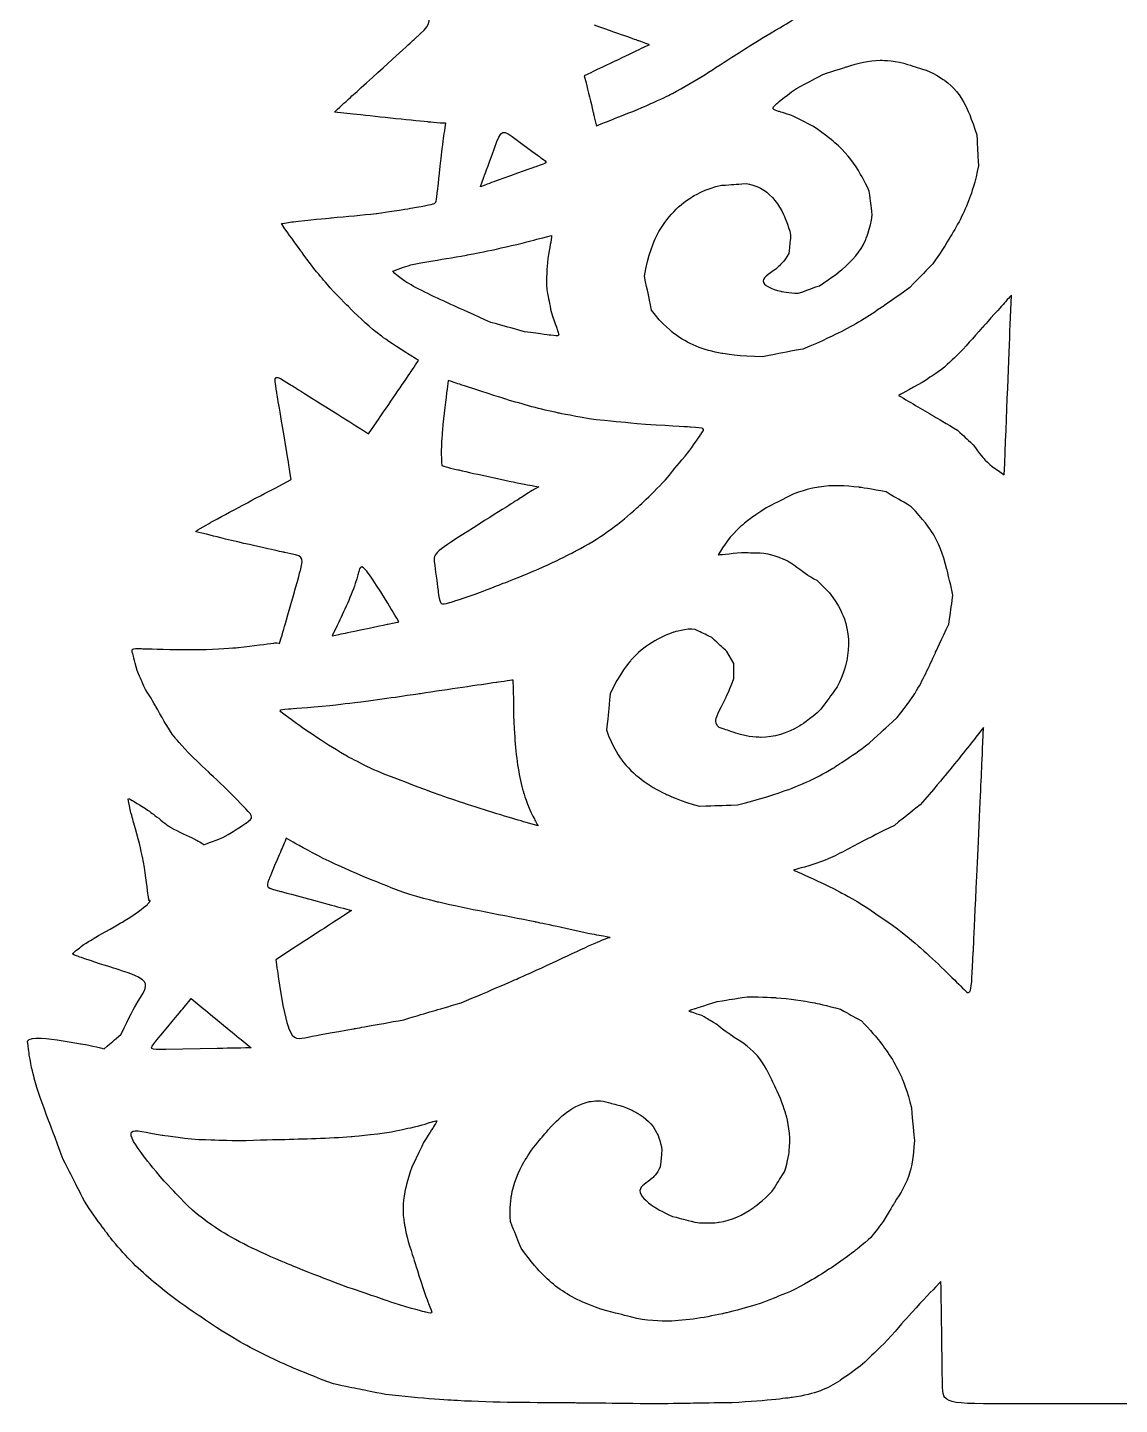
# Model space of a CAD drawing. Extents: x 0 to 339, y 0 to 248.
# Drawn here: x 0.1 to 94.1, y 4.3 to 122.8 of the extents above; entities that cross this region are included whole.
import ezdxf

# ---------------------------------------------------------------- set-up
doc = ezdxf.new("R2010")
doc.units = 0
doc.layers.add('layer_1', color=7, linetype='CONTINUOUS')

msp = doc.modelspace()

# ---------------------------------------------------------------- linework, layer by layer
at = {"layer": 'layer_1', "color": 1}
for p, q in [((48.024598, 118.608412), (48.024598, 118.608412)), ((48.024598, 118.608412), (48.024598, 118.608412)), ((48.024598, 118.608412), (48.171987, 118.002296)), ((28.128473, 115.316621), (26.514466, 115.492999)), ((48.826995, 115.30754), (48.847803, 115.221606)), ((39.084718, 109.062674), (39.084718, 109.062674)), ((31.557924, 101.788854), (32.467192, 102.142383)), ((63.404465, 100.955857), (63.404465, 100.955857)), ((84.667807, 97.168046), (84.768881, 99.743629)), ((36.317941, 92.39431), (36.216932, 91.63668)), ((29.46664, 87.80423), (30.172732, 88.838405)), ((84.162765, 84.288585), (84.162765, 84.288585)), ((21.422372, 83.139292), (22.809239, 83.87051)), ((44.098801, 83.257114), (43.782055, 83.074682)), ((28.312582, 74.918842), (28.312582, 74.918842)), ((26.721701, 71.257288), (26.317667, 70.423713)), ((32.075463, 71.635941), (32.075463, 71.635941)), ((60.902256, 68.050083), (60.29659, 69.059972)), ((22.60529, 63.352679), (22.60529, 63.352679)), ((82.380434, 62.544487), (81.824825, 61.837361)), ((44.045656, 54.059463), (43.010449, 54.362554)), ((22.958948, 52.670666), (22.377893, 52.998812)), ((66.016252, 50.271334), (66.69825, 49.968176)), ((27.984111, 46.786418), (26.898337, 46.079295)), ((22.554722, 43.251062), (21.468689, 42.54394)), ((14.195962, 39.210213), (15.054533, 38.503027)), ((80.562089, 40.119483), (80.562089, 40.119483)), ((18.488944, 35.674858), (19.347579, 34.967672)), ((24.272185, 35.902321), (24.272185, 35.902321)), ((16.418016, 34.917169), (12.023962, 34.841606)), ((9.069597, 27.720069), (9.069597, 27.720069)), ((52.808641, 22.694464), (52.808641, 22.694464)), ((78.71405, 14.876307), (78.235101, 14.371961)), ((85.396835, 4.33562), (85.396835, 4.33562))]:
    msp.add_line(p, q, dxfattribs=at)
for points in [[(33.449446, 121.797322), (34.836314, 123.05825), (34.836314, 123.05825), (34.458177, 124.470501)], [(64.843123, 122.74988), (65.828212, 123.330549), (65.828212, 123.330549), (66.813045, 123.911605)], [(48.883361, 123.002403), (51.408441, 122.093584), (52.696683, 121.639044), (52.696683, 121.639044)], [(61.055185, 120.426752), (61.055185, 120.426752), (62.873589, 121.588478), (64.843123, 122.74988)], [(29.288523, 118.01486), (32.062257, 120.536394), (33.449446, 121.797322), (33.449446, 121.797322)], [(53.617479, 121.28262), (53.617479, 121.28262), (51.753079, 120.39139), (49.888998, 119.499706)], [(52.696683, 121.639044), (53.161847, 121.474716), (53.466034, 121.369905), (53.617479, 121.28262)], [(55.600479, 117.093094), (57.570396, 118.103243), (59.236841, 119.265027), (61.055185, 120.426752)], [(70.601629, 119.391098), (71.586458, 119.694119), (72.495596, 119.946706), (73.480689, 119.946706)], [(73.480689, 119.946706), (73.480689, 119.946706), (74.465518, 119.946706), (75.525846, 119.694119)], [(75.525846, 119.694119), (76.485491, 119.391098), (76.485491, 119.391098), (77.445264, 119.088071)], [(49.888998, 119.499706), (48.956862, 119.053993), (48.956862, 119.053993), (48.024598, 118.608412)], [(66.283138, 117.52225), (67.419803, 118.128362), (67.419803, 118.128362), (68.556145, 118.734478)], [(68.556145, 118.734478), (69.616541, 119.088071), (70.601629, 119.391098), (70.601629, 119.391098)], [(77.445264, 119.088071), (78.3039, 118.734478), (79.036464, 118.204312), (79.036464, 118.204312)], [(26.514466, 115.492999), (27.90172, 116.753932), (27.90172, 116.753932), (29.288523, 118.01486)], [(48.171987, 118.002296), (48.319053, 117.396184), (48.613898, 116.184211), (48.761351, 115.578163)], [(64.565804, 116.209335), (64.565804, 116.209335), (65.07091, 116.663874), (66.283138, 117.52225)], [(79.036464, 118.204312), (79.76871, 117.6737), (80.374504, 116.96696), (80.87961, 115.931628)], [(51.357869, 115.224502), (53.630621, 116.082882), (55.600479, 117.093094), (55.600479, 117.093094)], [(64.742891, 115.552716), (64.262777, 115.704229), (64.060761, 115.754732), (64.565804, 116.209335)], [(34.558734, 114.635911), (32.970108, 114.787165), (29.742158, 115.13992), (28.128473, 115.316621)], [(48.761351, 115.578163), (48.761351, 115.578163), (48.798971, 115.422976), (48.826995, 115.30754)], [(48.847803, 115.221606), (48.868866, 115.131034), (48.889611, 115.046708), (48.908357, 114.971983)], [(48.908357, 114.971983), (48.908357, 114.971983), (49.084735, 114.264861), (49.08499, 114.315363)], [(49.08499, 114.315363), (50.221655, 114.769967), (50.221655, 114.769967), (51.357869, 115.224502)], [(65.980112, 115.14862), (65.222487, 115.401075), (64.742891, 115.552716), (64.742891, 115.552716)], [(67.747949, 114.239413), (66.864194, 114.69408), (66.864194, 114.69408), (65.980112, 115.14862)], [(80.87961, 115.931628), (80.87961, 115.931628), (81.384652, 114.896033), (81.788812, 113.532228)], [(36.096921, 114.535033), (36.14736, 114.484594), (34.558734, 114.635911), (34.558734, 114.635911)], [(35.794282, 112.315748), (35.945601, 113.425359), (35.945601, 113.425359), (36.096921, 114.535033)], [(40.296946, 112.395949), (40.903061, 114.062781), (40.903061, 114.062781), (42.266866, 113.052632)], [(69.591417, 112.850553), (69.591417, 112.850553), (68.757842, 113.58273), (67.747949, 114.239413)], [(42.266866, 113.052632), (43.630221, 112.042484), (44.286839, 111.562761), (44.286839, 111.562761)], [(71.611842, 110.451475), (71.081225, 111.31011), (70.424605, 112.117983), (69.591417, 112.850553)], [(81.788812, 113.532228), (81.864698, 112.19387), (81.864698, 112.19387), (81.940325, 110.855252)], [(35.416532, 108.88636), (35.416532, 108.88636), (35.542406, 110.04641), (35.794282, 112.315748)], [(39.387743, 109.896253), (39.387743, 109.896253), (39.690832, 110.729505), (40.296946, 112.395949)], [(44.286839, 111.562761), (44.943457, 111.082711), (44.893018, 111.133218), (43.908187, 110.805068)], [(43.908187, 110.805068), (43.908187, 110.805068), (42.923098, 110.476599), (41.004133, 109.769732)], [(72.54604, 108.683638), (72.142072, 109.59284), (71.611842, 110.451475), (71.611842, 110.451475)], [(81.940325, 110.855252), (81.687742, 109.542273), (81.258586, 108.304985), (81.258586, 108.304985)], [(39.084718, 109.062674), (39.084718, 109.062674), (39.084718, 109.062674), (39.387743, 109.896253)], [(41.004133, 109.769732), (40.044361, 109.416203), (40.044361, 109.416203), (39.084718, 109.062674)], [(57.267629, 108.178532), (57.267629, 108.178532), (58.504918, 108.936221), (59.81822, 109.188744)], [(59.81822, 109.188744), (60.878935, 109.26469), (60.878935, 109.26469), (61.93965, 109.340321)], [(61.93965, 109.340321), (62.747459, 109.239247), (63.454645, 108.78458), (63.454645, 108.78458)], [(35.038073, 107.600376), (35.290271, 107.67587), (35.290271, 107.726314), (35.416532, 108.88636)], [(54.161498, 104.643176), (54.868488, 106.158495), (56.029958, 107.420966), (57.267629, 108.178532)], [(63.454645, 108.78458), (64.161767, 108.330045), (64.767883, 107.521849), (65.171979, 106.663277)], [(72.798686, 106.612775), (72.672493, 107.648366), (72.672493, 107.648366), (72.54604, 108.683638)], [(81.258586, 108.304985), (80.829043, 107.067309), (80.22325, 105.905907), (79.516128, 104.744182)], [(26.262332, 106.389886), (27.62414, 106.515825), (28.884683, 106.616703), (30.120617, 106.768021)], [(30.120617, 106.768021), (30.120617, 106.768021), (31.356165, 106.919343), (32.566655, 107.121035)], [(32.566655, 107.121035), (33.424066, 107.272353), (33.424066, 107.272353), (34.281477, 107.423675)], [(34.281477, 107.423675), (34.785874, 107.524553), (35.038073, 107.600376), (35.038073, 107.600376)], [(65.171979, 106.663277), (65.171979, 106.663277), (65.57608, 105.804515), (65.778032, 104.895695)], [(21.97547, 105.910546), (22.707007, 106.011424), (22.707007, 106.011424), (23.438158, 106.112307)], [(22.25305, 105.456653), (22.25305, 105.456653), (21.97547, 105.860107), (21.97547, 105.910546)], [(23.639916, 103.540007), (23.08508, 104.296539), (22.530307, 105.053135), (22.25305, 105.456653)], [(23.438158, 106.112307), (24.900523, 106.263625), (26.262332, 106.389886), (26.262332, 106.389886)], [(72.217953, 104.466539), (72.217953, 104.466539), (72.647109, 105.451304), (72.798686, 106.612775)], [(42.669225, 104.213051), (43.931957, 104.541524), (43.931957, 104.541524), (45.194754, 104.869606)], [(45.169631, 104.490953), (45.093681, 104.06141), (44.8916, 103.152595), (44.816102, 102.192886)], [(45.194754, 104.869606), (45.245129, 104.920173), (45.169631, 104.490953), (45.169631, 104.490953)], [(53.201725, 101.36034), (53.454308, 103.127858), (54.161498, 104.643176), (54.161498, 104.643176)], [(65.778032, 104.895695), (65.702532, 104.11301), (65.702532, 104.11301), (65.626519, 103.330002)], [(70.197465, 101.941009), (71.081225, 102.673319), (71.788474, 103.481387), (72.217953, 104.466539)], [(79.516128, 104.744182), (79.516128, 104.744182), (78.809069, 103.582457), (78.000873, 102.420736)], [(24.749204, 102.027201), (24.194754, 102.783474), (23.639916, 103.540007), (23.639916, 103.540007)], [(32.467192, 102.142383), (33.376009, 102.495976), (35.54801, 102.748559), (37.871459, 103.177974)], [(37.871459, 103.177974), (37.871459, 103.177974), (40.194585, 103.607194), (42.669225, 104.213051)], [(65.626519, 103.330002), (65.272989, 102.673319), (64.717317, 102.168149), (64.717317, 102.168149)], [(26.161452, 100.362819), (25.455296, 101.19517), (25.455296, 101.19517), (24.749204, 102.027201)], [(44.816102, 102.192886), (44.816102, 102.192886), (44.740088, 101.233245), (44.790592, 100.223033)], [(64.717317, 102.168149), (64.161767, 101.663106), (63.404465, 101.309577), (63.404465, 100.955857)], [(68.253055, 100.551889), (69.313451, 101.208508), (70.197465, 101.941009), (70.197465, 101.941009)], [(78.000873, 102.420736), (77.01604, 101.410524), (77.01604, 101.410524), (76.030952, 100.400312)], [(32.921472, 100.728139), (32.921472, 100.728139), (31.91126, 101.334314), (31.557924, 101.788854)], [(37.113768, 98.682718), (35.598514, 99.364397), (33.93162, 100.122086), (32.921472, 100.728139)], [(53.8079, 98.430841), (53.504879, 99.895529), (53.504879, 99.895529), (53.201725, 101.36034)], [(63.404465, 100.955857), (63.404465, 100.602391), (64.161767, 100.248735), (64.91946, 100.072098)], [(27.876275, 98.597495), (27.876275, 98.597495), (27.018863, 99.454906), (26.161452, 100.362819)], [(44.790592, 100.223033), (44.992673, 99.212757), (44.992673, 99.212757), (45.194754, 98.202608)], [(64.91946, 100.072098), (64.91946, 100.072098), (65.677022, 99.895269), (66.434715, 99.895269)], [(66.434715, 99.895269), (67.343917, 100.223738), (67.343917, 100.223738), (68.253055, 100.551889)], [(76.030952, 100.400312), (74.86955, 99.542063), (73.682769, 98.733803), (73.682769, 98.733803)], [(84.768881, 99.743629), (84.339662, 99.264034), (84.339662, 99.264034), (83.910182, 98.784051)], [(30.57451, 96.202219), (29.590839, 96.933431), (28.73375, 97.74008), (27.876275, 98.597495)], [(39.992504, 97.394735), (38.62915, 98.000529), (37.113768, 98.682718), (37.113768, 98.682718)], [(55.777822, 96.410353), (55.777822, 96.410353), (54.666536, 97.269116), (53.8079, 98.430841)], [(73.682769, 98.733803), (72.495596, 97.925735), (71.283368, 97.168046), (69.868996, 96.460924)], [(83.910182, 98.784051), (83.051483, 97.824665), (82.268798, 96.940906), (82.268798, 96.940906)], [(42.871627, 96.586667), (41.432259, 96.990703), (41.432259, 96.990703), (39.992504, 97.394735)], [(45.194754, 98.202608), (45.548283, 97.192783), (45.725174, 96.687677), (45.725174, 96.687677)], [(84.162765, 84.288585), (84.364781, 89.440392), (84.566802, 94.592013), (84.667807, 97.168046)], [(32.667534, 94.815028), (31.55786, 95.470746), (30.57451, 96.202219), (30.57451, 96.202219)], [(45.144186, 96.283577), (45.144186, 96.283577), (44.386559, 96.384587), (42.871627, 96.586667)], [(45.725174, 96.687677), (45.901748, 96.182507), (45.901748, 96.182507), (45.144186, 96.283577)], [(59.868786, 94.718402), (58.252462, 94.996045), (56.888976, 95.551654), (55.777822, 96.410353)], [(69.868996, 96.460924), (69.868996, 96.460924), (68.454816, 95.753734), (66.838874, 95.097051)], [(82.268798, 96.940906), (81.485658, 96.056824), (80.778859, 95.248696), (80.097184, 94.567016)], [(33.752407, 94.108935), (33.209938, 94.46195), (33.209938, 94.46195), (32.667534, 94.815028)], [(66.838874, 95.097051), (65.096352, 94.768905), (65.096352, 94.768905), (63.353575, 94.440436)], [(33.009274, 92.998942), (33.009274, 92.998942), (33.727735, 94.058109), (33.752407, 94.108935)], [(63.353575, 94.440436), (61.484983, 94.440436), (59.868786, 94.718402), (59.868786, 94.718402)], [(80.097184, 94.567016), (80.097184, 94.567016), (79.415181, 93.884822), (78.758567, 93.329537)], [(21.54831, 91.435761), (21.296112, 92.948498), (21.296112, 92.948498), (22.65792, 92.091087)], [(30.172732, 88.838405), (30.878888, 89.872193), (32.29075, 91.93977), (33.009274, 92.998942)], [(78.758567, 93.329537), (77.925247, 92.773928), (77.925247, 92.773928), (77.091671, 92.218383)], [(22.304842, 86.896375), (21.800509, 89.922632), (21.54831, 91.435761), (21.54831, 91.435761)], [(22.65792, 92.091087), (22.65792, 92.091087), (24.019729, 91.233613), (26.743023, 89.519115)], [(36.216932, 91.63668), (36.11586, 90.878991), (35.913908, 89.36406), (35.812835, 88.151832)], [(37.984771, 91.838632), (37.151581, 92.11673), (37.151581, 92.11673), (36.317941, 92.39431)], [(41.217101, 90.803428), (41.217101, 90.803428), (39.651279, 91.283023), (37.984771, 91.838632)], [(77.091671, 92.218383), (76.081459, 91.662769), (75.071311, 91.10716), (75.071311, 91.10716)], [(45.813174, 89.591519), (44.247415, 89.919669), (42.782923, 90.323446), (41.217101, 90.803428)], [(75.071311, 91.10716), (76.182465, 90.450541), (77.293688, 89.793858), (78.278776, 89.213252)], [(26.743023, 89.519115), (28.104832, 88.661704), (28.104832, 88.661704), (29.46664, 87.80423)], [(49.045827, 89.010462), (47.379059, 89.262986), (45.813174, 89.591519), (45.813174, 89.591519)], [(53.288368, 88.606367), (51.167257, 88.808446), (51.167257, 88.808446), (49.045827, 89.010462)], [(78.278776, 89.213252), (78.278776, 89.213252), (79.263604, 88.632201), (80.121921, 88.127413)], [(35.812835, 88.151832), (35.812835, 88.151832), (35.711827, 86.939604), (35.711827, 86.030397)], [(57.152257, 88.379227), (57.152257, 88.379227), (55.864401, 88.454854), (53.288368, 88.606367)], [(57.026127, 86.282921), (57.732862, 87.293064), (58.086455, 87.798239), (58.086455, 87.798239)], [(58.086455, 87.798239), (58.439984, 88.303277), (58.439984, 88.303277), (57.152257, 88.379227)], [(80.121921, 88.127413), (80.803983, 87.496241), (80.803983, 87.496241), (81.485658, 86.864682)], [(22.809239, 83.87051), (22.55704, 85.38357), (22.55704, 85.38357), (22.304842, 86.896375)], [(81.485658, 86.864682), (81.990764, 86.106994), (82.521317, 85.55138), (82.521317, 85.55138)], [(35.711827, 86.030397), (35.737336, 85.550802), (35.737336, 85.550802), (35.762395, 85.070692)], [(55.005702, 83.85846), (56.015851, 85.070692), (56.015851, 85.070692), (57.026127, 86.282921)], [(82.521317, 85.55138), (83.051483, 84.995771), (83.60722, 84.642242), (84.162765, 84.288585)], [(35.762395, 85.070692), (35.812835, 85.020185), (37.227209, 84.692039), (37.227209, 84.692039)], [(37.227209, 84.692039), (38.641389, 84.363566), (41.419118, 83.757713), (42.833428, 83.48013)], [(15.89964, 80.188921), (17.261448, 80.945454), (20.035183, 82.40782), (21.422372, 83.139292)], [(43.782055, 83.074682), (43.674991, 83.006912), (43.349871, 82.801223), (42.362979, 82.176815)], [(42.833428, 83.48013), (42.833428, 83.48013), (43.756868, 83.298471), (44.098801, 83.257114)], [(52.278092, 81.181739), (52.278092, 81.181739), (53.6924, 82.444475), (55.005702, 83.85846)], [(68.227676, 83.227934), (68.227676, 83.227934), (67.11639, 83.05091), (66.055738, 82.647137)], [(71.662021, 83.202423), (70.500296, 83.354), (69.338894, 83.404503), (68.227676, 83.227934)], [(73.985149, 82.79871), (72.823747, 83.05091), (71.662021, 83.202423), (71.662021, 83.202423)], [(42.362979, 82.176815), (42.362979, 82.176815), (40.891336, 81.245257), (37.948053, 79.382983)], [(66.055738, 82.647137), (64.868957, 82.041085), (64.868957, 82.041085), (63.681721, 81.434905)], [(76.157022, 81.535915), (75.071311, 82.167538), (75.071311, 82.167538), (73.985149, 82.79871)], [(47.303432, 77.722334), (49.348849, 78.808045), (50.863912, 79.918945), (52.278092, 81.181739)], [(63.681721, 81.434905), (62.368742, 80.626841), (61.459668, 79.818644), (61.459668, 79.818644)], [(77.849296, 79.490499), (77.849296, 79.490499), (77.167298, 80.525767), (76.157022, 81.535915)], [(14.588271, 79.381886), (14.537831, 79.432325), (15.89964, 80.188921), (15.89964, 80.188921)], [(17.664966, 78.625354), (16.12678, 79.003816), (16.12678, 79.003816), (14.588271, 79.381886)], [(37.948053, 79.382983), (35.004704, 77.520254), (35.004704, 77.520254), (35.156216, 76.484599)], [(61.459668, 79.818644), (60.550143, 79.010448), (60.044326, 78.201933), (59.538902, 77.393865)], [(79.187654, 76.258233), (78.884633, 77.394511), (78.53104, 78.454839), (77.849296, 79.490499)], [(22.254402, 77.591565), (22.254402, 77.591565), (20.690899, 77.919201), (17.664966, 78.625354)], [(23.591216, 76.053058), (23.918849, 77.313986), (23.81797, 77.263547), (22.254402, 77.591565)], [(42.681851, 75.575525), (45.257562, 76.636176), (47.303432, 77.722334), (47.303432, 77.722334)], [(59.538902, 77.393865), (59.538902, 77.393865), (60.549046, 77.494811), (61.558939, 77.595817)], [(61.558939, 77.595817), (62.518644, 77.570761), (62.518644, 77.570761), (63.478353, 77.545314)], [(63.478353, 77.545314), (64.387555, 77.393865), (65.195624, 77.015148), (65.195624, 77.015148)], [(65.195624, 77.015148), (66.003884, 76.636176), (66.710682, 76.03006), (67.215725, 75.676467)], [(22.506601, 72.220152), (23.263197, 74.792129), (23.591216, 76.053058), (23.591216, 76.053058)], [(29.196404, 76.105946), (28.640794, 76.737246), (28.691363, 76.080626), (28.312582, 74.918842)], [(30.913738, 73.555419), (29.75195, 75.474451), (29.196404, 76.105946), (29.196404, 76.105946)], [(35.156216, 76.484599), (35.358297, 74.817832), (35.484687, 73.959069), (35.484687, 73.959069)], [(79.743268, 73.909335), (79.490744, 75.121563), (79.187654, 76.258233), (79.187654, 76.258233)], [(28.312582, 74.918842), (27.933671, 73.75718), (27.125798, 72.090608), (26.721701, 71.257288)], [(38.641132, 74.009635), (40.661491, 74.792644), (40.661491, 74.792644), (42.681851, 75.575525)], [(67.215725, 75.676467), (67.215725, 75.676467), (67.720831, 75.322938), (68.023985, 75.221864)], [(68.023985, 75.221864), (68.579594, 74.666255), (68.579594, 74.666255), (69.135139, 74.110709)], [(32.075463, 71.635941), (31.494794, 72.595714), (31.494794, 72.595714), (30.913738, 73.555419)], [(35.484687, 73.959069), (35.610818, 73.100561), (35.661322, 73.049994), (36.419013, 73.277389)], [(36.419013, 73.277389), (36.419013, 73.277389), (37.176705, 73.504529), (38.641132, 74.009635)], [(69.135139, 74.110709), (69.943207, 73.100821), (70.37275, 71.939095), (70.37275, 71.939095)], [(79.389675, 71.434376), (79.566631, 72.671919), (79.566631, 72.671919), (79.743268, 73.909335)], [(21.800509, 69.748735), (22.153523, 70.984607), (22.153523, 70.984607), (22.506601, 72.220152)], [(28.237083, 70.827873), (30.156048, 71.231973), (31.11582, 71.434053), (31.11582, 71.434053)], [(31.11582, 71.434053), (32.075463, 71.635941), (32.075463, 71.635941), (32.075463, 71.635941)], [(70.37275, 71.939095), (70.80197, 70.77737), (70.852473, 69.464455), (70.59989, 68.27761)], [(78.228013, 68.959608), (78.228013, 68.959608), (78.783559, 70.171836), (79.389675, 71.434376)], [(26.317667, 70.423713), (27.277311, 70.625793), (27.277311, 70.625793), (28.237083, 70.827873)], [(55.701808, 70.727509), (54.590586, 70.373916), (53.126226, 69.565788), (52.040323, 68.3285)], [(57.570396, 70.980096), (56.813094, 71.081102), (55.701808, 70.727509), (55.701808, 70.727509)], [(58.984322, 70.272587), (58.277518, 70.626503), (58.277518, 70.626503), (57.570396, 70.980096)], [(59.968445, 69.363385), (59.968445, 69.363385), (59.640231, 69.666539), (58.984322, 70.272587)], [(9.166805, 68.8662), (9.040544, 69.345217), (9.040544, 69.345217), (9.872897, 69.320157)], [(9.544877, 67.428958), (9.292743, 68.386928), (9.166805, 68.8662), (9.166805, 68.8662)], [(9.872897, 69.320157), (9.872897, 69.320157), (10.704991, 69.294778), (12.369052, 69.244657)], [(12.369052, 69.244657), (13.932619, 69.244657), (13.932619, 69.244657), (15.496186, 69.244657)], [(15.496186, 69.244657), (16.958874, 69.294778), (18.270243, 69.42104), (18.270243, 69.42104)], [(18.270243, 69.42104), (19.581612, 69.546978), (20.741339, 69.748735), (21.296112, 69.799174)], [(21.296112, 69.799174), (21.296112, 69.799174), (21.850949, 69.849613), (21.800509, 69.748735)], [(60.29659, 69.059972), (60.29659, 69.059972), (60.29659, 69.059972), (59.968445, 69.363385)], [(76.485491, 65.500266), (77.167298, 66.585978), (77.672404, 67.74738), (78.228013, 68.959608)], [(52.040323, 68.3285), (52.040323, 68.3285), (50.954161, 67.090761), (50.247102, 65.424252)], [(60.902256, 66.736844), (60.902256, 67.393464), (60.902256, 67.393464), (60.902256, 68.050083)], [(70.59989, 68.27761), (70.59989, 68.27761), (70.347367, 67.090437), (69.791822, 66.029786)], [(10.251034, 65.814951), (9.897956, 66.621922), (9.897956, 66.621922), (9.544877, 67.428958)], [(33.918929, 65.474113), (36.317941, 65.827706), (39.045165, 66.231802), (40.434351, 66.433818)], [(40.434351, 66.433818), (40.434351, 66.433818), (41.82328, 66.635902), (41.87372, 66.635902)], [(41.87372, 66.635902), (41.899165, 65.752143), (41.899165, 65.752143), (41.924288, 64.867933)], [(60.2209, 65.146027), (60.2209, 65.146027), (60.599617, 65.92878), (60.902256, 66.736844)], [(11.158884, 64.352261), (11.158884, 64.352261), (10.704991, 65.159233), (10.251034, 65.814951)], [(29.448925, 64.817558), (31.519531, 65.12052), (33.918929, 65.474113), (33.918929, 65.474113)], [(50.247102, 65.424252), (50.095589, 63.883942), (50.095589, 63.883942), (49.944012, 62.343113)], [(69.791822, 66.029786), (69.084636, 65.070013), (69.084636, 65.070013), (68.37745, 64.110372)], [(74.945113, 63.403828), (75.803493, 64.414104), (76.485491, 65.500266), (76.485491, 65.500266)], [(12.848712, 61.603911), (12.0668, 62.587324), (11.612842, 63.54529), (11.158884, 64.352261)], [(22.60529, 63.352679), (21.620201, 64.059869), (21.620201, 64.059869), (22.579909, 64.135751)], [(22.579909, 64.135751), (22.579909, 64.135751), (23.539553, 64.211378), (25.458646, 64.362891)], [(25.458646, 64.362891), (27.453946, 64.590418), (27.453946, 64.590418), (29.448925, 64.817558)], [(41.924288, 64.867933), (41.924288, 63.100096), (42.050677, 61.433328), (42.050677, 61.433328)], [(59.336817, 63.150663), (59.387389, 63.605202), (59.841924, 64.362891), (60.2209, 65.146027)], [(68.37745, 64.110372), (67.519134, 63.251992), (66.508926, 62.64588), (66.508926, 62.64588)], [(27.378061, 60.196363), (25.559654, 61.231636), (23.590121, 62.645557), (22.60529, 63.352679)], [(59.639971, 62.544806), (59.286315, 62.69606), (59.336817, 63.150663), (59.336817, 63.150663)], [(72.520593, 61.181451), (73.732885, 62.292674), (73.732885, 62.292674), (74.945113, 63.403828)], [(49.944012, 62.343113), (50.348044, 60.929256), (51.257314, 59.717028), (51.257314, 59.717028)], [(61.054152, 62.039763), (60.346966, 62.292351), (60.346966, 62.292351), (59.639971, 62.544806)], [(63.22583, 61.686171), (63.22583, 61.686171), (62.114484, 61.686171), (61.054152, 62.039763)], [(66.508926, 62.64588), (65.498777, 62.039763), (64.336988, 61.686171), (63.22583, 61.686171)], [(81.824825, 61.837361), (81.269216, 61.130175), (80.158316, 59.716254), (79.072605, 58.403079)], [(82.026904, 54.816834), (82.203865, 58.680658), (82.203865, 58.680658), (82.380434, 62.544487)], [(14.73959, 59.611506), (13.630303, 60.620239), (12.848712, 61.603911), (12.848712, 61.603911)], [(42.050677, 61.433328), (42.176745, 59.766497), (42.42933, 58.201063), (42.782923, 56.988707)], [(69.414457, 59.035284), (69.414457, 59.035284), (70.954899, 59.969546), (72.520593, 61.181451)], [(17.059754, 57.392225), (15.89964, 58.5019), (15.89964, 58.5019), (14.73959, 59.611506)], [(30.863234, 58.504025), (29.196404, 59.160645), (27.378061, 60.196363), (27.378061, 60.196363)], [(51.257314, 59.717028), (52.166452, 58.504799), (53.580442, 57.494519), (55.020129, 56.81278)], [(34.297968, 57.190787), (32.580504, 57.84747), (32.580504, 57.84747), (30.863234, 58.504025)], [(64.69187, 56.888407), (66.358765, 57.444016), (67.87376, 58.100635), (69.414457, 59.035284)], [(79.072605, 58.403079), (79.072605, 58.403079), (77.986443, 57.089781), (76.925664, 55.877935)], [(18.900514, 55.526405), (18.900514, 55.526405), (18.269856, 56.182123), (17.059754, 57.392225)], [(37.984771, 55.902996), (37.984771, 55.902996), (36.06542, 56.534168), (34.297968, 57.190787)], [(42.782923, 56.988707), (42.782923, 56.988707), (43.136517, 55.776479), (43.591119, 54.918167)], [(61.207081, 55.878259), (63.025102, 56.332798), (64.69187, 56.888407), (64.69187, 56.888407)], [(8.788346, 56.232562), (8.737906, 56.484694), (8.737906, 56.484694), (9.116365, 56.257941)], [(8.939665, 55.475966), (8.838786, 55.980362), (8.788346, 56.232562), (8.788346, 56.232562)], [(9.116365, 56.257941), (9.116365, 56.257941), (9.494438, 56.030801), (10.251034, 55.576844)], [(43.010449, 54.362554), (41.974792, 54.665707), (39.904187, 55.271373), (37.984771, 55.902996)], [(55.020129, 56.81278), (55.020129, 56.81278), (56.459501, 56.130714), (57.923994, 55.777185)], [(57.923994, 55.777185), (59.56576, 55.827692), (59.56576, 55.827692), (61.207081, 55.878259)], [(76.925664, 55.877935), (75.814505, 54.994176), (75.814505, 54.994176), (74.703287, 54.110035)], [(9.393622, 53.81152), (9.166805, 54.643934), (9.166805, 54.643934), (8.939665, 55.475966)], [(10.251034, 55.576844), (10.831252, 55.14833), (10.831252, 55.14833), (11.411083, 54.719433)], [(11.411083, 54.719433), (11.814601, 54.315916), (12.445194, 53.937777), (12.445194, 53.937777)], [(18.925573, 54.315916), (19.581225, 54.769872), (19.530786, 54.870751), (18.900514, 55.526405)], [(43.591119, 54.918167), (43.818516, 54.488943), (43.818516, 54.488943), (44.045656, 54.059463)], [(81.496674, 43.225615), (81.496674, 43.225615), (81.673311, 47.089439), (82.026904, 54.816834)], [(9.998835, 51.416307), (9.998835, 51.416307), (9.746636, 52.651856), (9.393622, 53.81152)], [(12.445194, 53.937777), (13.07553, 53.559383), (13.932619, 53.206305), (14.487392, 52.929049)], [(16.908434, 53.05531), (18.269856, 53.861959), (18.925573, 54.315916), (18.925573, 54.315916)], [(74.703287, 54.110035), (73.541821, 53.554426), (72.38016, 52.948246), (72.38016, 52.948246)], [(14.487392, 52.929049), (14.487392, 52.929049), (15.042229, 52.65147), (15.294427, 52.450095)], [(15.294427, 52.450095), (16.101399, 52.752671), (16.101399, 52.752671), (16.908434, 53.05531)], [(22.377893, 52.998812), (22.074868, 52.291626), (22.074868, 52.291626), (21.771714, 51.584504)], [(26.065082, 51.028895), (24.701277, 51.685514), (23.539553, 52.342197), (22.958948, 52.670666)], [(72.38016, 52.948246), (71.218435, 52.342197), (70.056714, 51.685514), (68.99593, 51.230975)], [(10.478174, 48.238732), (10.402353, 48.869003), (10.251034, 50.180371), (9.998835, 51.416307)], [(21.771714, 51.584504), (21.165922, 50.170579), (20.888278, 49.463457), (20.888278, 49.463457)], [(28.994388, 49.716044), (27.428888, 50.372276), (26.065082, 51.028895), (26.065082, 51.028895)], [(68.99593, 51.230975), (68.99593, 51.230975), (67.935215, 50.776372), (66.975893, 50.523789)], [(66.975893, 50.523789), (66.49617, 50.397719), (66.49617, 50.397719), (66.016252, 50.271334)], [(66.69825, 49.968176), (67.37993, 49.665154), (68.743475, 49.059361), (69.981151, 48.402742)], [(20.888278, 49.463457), (20.610311, 48.756271), (20.660816, 48.756271), (21.898232, 48.428189)], [(31.873382, 48.554255), (30.434014, 49.135247), (30.434014, 49.135247), (28.994388, 49.716044)], [(10.427734, 47.305435), (10.427734, 47.305435), (10.755431, 47.608075), (10.654552, 47.658514)], [(10.553672, 47.658514), (10.553672, 47.608075), (10.478174, 48.238732), (10.478174, 48.238732)], [(10.654552, 47.658514), (10.604112, 47.658514), (10.604112, 47.658514), (10.553672, 47.658514)], [(21.898232, 48.428189), (21.898232, 48.428189), (23.135584, 48.099588), (25.560041, 47.442968)], [(25.560041, 47.442968), (26.772269, 47.114886), (26.772269, 47.114886), (27.984111, 46.786418)], [(35.50981, 47.49354), (35.50981, 47.49354), (33.186361, 48.049149), (31.873382, 48.554255)], [(43.7932, 45.801648), (41.166597, 46.331751), (37.833323, 46.937931), (35.50981, 47.49354)], [(69.981151, 48.402742), (69.981151, 48.402742), (71.218435, 47.746122), (72.329593, 47.038936)], [(8.435268, 45.893577), (9.343183, 46.448348), (10.099714, 47.002864), (10.427734, 47.305435)], [(72.329593, 47.038936), (73.440811, 46.281311), (73.440811, 46.281311), (74.55197, 45.523682)], [(6.468569, 44.783966), (7.527417, 45.338737), (8.435268, 45.893577), (8.435268, 45.893577)], [(26.898337, 46.079295), (25.812175, 45.372105), (23.640625, 43.958184), (22.554722, 43.251062)], [(48.338705, 44.816496), (46.419609, 45.271099), (43.7932, 45.801648), (43.7932, 45.801648)], [(74.55197, 45.523682), (75.662865, 44.715554), (76.976167, 43.553765), (76.976167, 43.553765)], [(4.905002, 43.825608), (5.686979, 44.304949), (5.686979, 44.304949), (6.468569, 44.783966)], [(42.454775, 41.003498), (45.005428, 42.139776), (47.631514, 43.402252), (48.944816, 43.983308)], [(50.258055, 44.462903), (49.298346, 44.639927), (49.298346, 44.639927), (48.338705, 44.816496)], [(48.944816, 43.983308), (48.944816, 43.983308), (50.258055, 44.563913), (50.258055, 44.462903)], [(4.501484, 42.81688), (3.896271, 43.018641), (3.896271, 43.018641), (4.14847, 43.220398)], [(4.14847, 43.220398), (4.14847, 43.220398), (4.400669, 43.422154), (4.905002, 43.825608)], [(6.31725, 42.211665), (5.106761, 42.615119), (4.501484, 42.81688), (4.501484, 42.81688)], [(76.976167, 43.553765), (78.289469, 42.39204), (79.8044, 40.877045), (80.562089, 40.119483)], [(80.562089, 40.119483), (81.319782, 39.36179), (81.319782, 39.36179), (81.496674, 43.225615)], [(8.687789, 41.455074), (7.50268, 41.833531), (7.50268, 41.833531), (6.31725, 42.211665)], [(21.468689, 42.54394), (21.645647, 41.357027), (21.645647, 41.357027), (21.822282, 40.169859)], [(10.175535, 40.648421), (10.175535, 40.648421), (9.847516, 41.102377), (8.687789, 41.455074)], [(9.419004, 38.63096), (9.998835, 39.639693), (10.503232, 40.194464), (10.175535, 40.648421)], [(37.429161, 38.856684), (39.9038, 39.866896), (42.454775, 41.003498), (42.454775, 41.003498)], [(12.983734, 37.745398), (13.589784, 38.478031), (13.589784, 38.478031), (14.195962, 39.210213)], [(21.822282, 40.169859), (22.175812, 37.796356), (22.579909, 36.685006), (22.579909, 36.685006)], [(59.450133, 38.957631), (60.738374, 39.15971), (60.738374, 39.15971), (62.02623, 39.36179)], [(62.02623, 39.36179), (63.339209, 39.36179), (64.526376, 39.286163), (64.526376, 39.286163)], [(64.526376, 39.286163), (65.713098, 39.210213), (66.773813, 39.058636), (67.859976, 38.831496)], [(8.183456, 36.159865), (8.838786, 37.622168), (9.419004, 38.63096), (9.419004, 38.63096)], [(15.054533, 38.503027), (15.913232, 37.795905), (17.630244, 36.38198), (18.488944, 35.674858)], [(32.479174, 37.391869), (34.9542, 38.124374), (34.9542, 38.124374), (37.429161, 38.856684)], [(57.227756, 38.048488), (56.924793, 38.149562), (56.924793, 38.149562), (57.556225, 38.351514)], [(58.137021, 37.745398), (57.53091, 37.947482), (57.227756, 38.048488), (57.227756, 38.048488)], [(57.556225, 38.351514), (57.556225, 38.351514), (58.187529, 38.553594), (59.450133, 38.957631)], [(67.859976, 38.831496), (67.859976, 38.831496), (68.945815, 38.604101), (70.056714, 38.301075)], [(70.056714, 38.301075), (70.965852, 37.795905), (70.965852, 37.795905), (71.875054, 37.290799)], [(11.165326, 35.548792), (11.165326, 35.548792), (11.771441, 36.280974), (12.983734, 37.745398)], [(28.161069, 36.609443), (28.161069, 36.609443), (30.004535, 36.937589), (32.479174, 37.391869)], [(59.34925, 37.03834), (58.743138, 37.391869), (58.743138, 37.391869), (58.137021, 37.745398)], [(60.662552, 36.053834), (60.662552, 36.053834), (59.955366, 36.53362), (59.34925, 37.03834)], [(71.875054, 37.290799), (72.58224, 36.58406), (73.314745, 35.674858), (73.314745, 35.674858)], [(0.113807, 35.554268), (0.113807, 35.806464), (0.946223, 35.806464), (0.946223, 35.806464)], [(0.265126, 34.343779), (0.189627, 34.948989), (0.189627, 34.948989), (0.113807, 35.554268)], [(0.946223, 35.806464), (1.778254, 35.806464), (3.442314, 35.554268), (4.678248, 35.327447)], [(6.720768, 34.898937), (7.452241, 35.529531), (7.452241, 35.529531), (8.183456, 36.159865)], [(12.023962, 34.841606), (10.559212, 34.816159), (10.559212, 34.816159), (11.165326, 35.548792)], [(22.579909, 36.685006), (22.983942, 35.573852), (23.438544, 35.725361), (24.272185, 35.902321)], [(24.272185, 35.902321), (25.105439, 36.07889), (26.317217, 36.280974), (28.161069, 36.609443)], [(62.808915, 34.412063), (62.177419, 35.119249), (61.36961, 35.573852), (60.662552, 36.053834)], [(73.314745, 35.674858), (74.046928, 34.76572), (74.804361, 33.654433), (75.334846, 32.417149)], [(4.678248, 35.327447), (4.678248, 35.327447), (5.913732, 35.100307), (6.720768, 34.898937)], [(19.347579, 34.967672), (17.88283, 34.942612), (17.88283, 34.942612), (16.418016, 34.917169)], [(63.894817, 32.745295), (63.440219, 33.704941), (62.808915, 34.412063), (62.808915, 34.412063)], [(0.694025, 32.35202), (0.694025, 32.35202), (0.416445, 33.385809), (0.265126, 34.343779)], [(1.929572, 28.720876), (1.374736, 30.208557), (0.971218, 31.317845), (0.694025, 32.35202)], [(64.753516, 30.926951), (64.324297, 31.836093), (64.324297, 31.836093), (63.894817, 32.745295)], [(75.334846, 32.417149), (75.334846, 32.417149), (75.864949, 31.17941), (76.168103, 29.816056)], [(65.410136, 29.108866), (65.410136, 29.108866), (65.157553, 30.068575), (64.753516, 30.926951)], [(46.242717, 29.20994), (46.924392, 29.765549), (47.682085, 30.169585), (48.364147, 30.321098)], [(48.364147, 30.321098), (48.364147, 30.321098), (49.045827, 30.472739), (49.652002, 30.371665)], [(49.652002, 30.371665), (50.359124, 30.195028), (50.359124, 30.195028), (51.066315, 30.018008)], [(51.066315, 30.018008), (51.874056, 29.765549), (52.581178, 29.361516), (52.581178, 29.361516)], [(76.168103, 29.816056), (76.294492, 28.401743), (76.294492, 28.401743), (76.420558, 26.987436)], [(3.190115, 25.366923), (2.484345, 27.232807), (1.929572, 28.720876), (1.929572, 28.720876)], [(33.792733, 28.250167), (34.600606, 28.502817), (35.004704, 28.629207), (35.004704, 28.629207)], [(35.004704, 28.629207), (35.408737, 28.755336), (35.408737, 28.755336), (35.105712, 28.275677)], [(44.954859, 27.947209), (45.560587, 28.654331), (46.242717, 29.20994), (46.242717, 29.20994)], [(52.581178, 29.361516), (53.288368, 28.957357), (53.89448, 28.401743), (54.248009, 27.694558)], [(65.662659, 26.1288), (65.763665, 27.088446), (65.662659, 28.149097), (65.410136, 29.108866)], [(10.15505, 25.59857), (9.397488, 26.58334), (8.8422, 27.442102), (9.069597, 27.720069)], [(9.069597, 27.720069), (9.296737, 27.997711), (10.306563, 27.694558), (11.695878, 27.467418)], [(11.695878, 27.467418), (11.695878, 27.467418), (13.084742, 27.240018), (14.852194, 27.088446)], [(21.898232, 27.088446), (23.842706, 27.138949), (26.06476, 27.189515), (27.958988, 27.341028)], [(27.958988, 27.341028), (27.958988, 27.341028), (29.853023, 27.492669), (31.418845, 27.745129)], [(31.418845, 27.745129), (32.60595, 27.997711), (32.60595, 27.997711), (33.792733, 28.250167)], [(35.105712, 28.275677), (35.105712, 28.275677), (34.802623, 27.795632), (34.196509, 26.835986)], [(43.843639, 26.633906), (44.39925, 27.290589), (44.39925, 27.290589), (44.954859, 27.947209)], [(54.248009, 27.694558), (54.248009, 27.694558), (54.60167, 26.987436), (54.702612, 26.129123)], [(14.852194, 27.088446), (16.569593, 27.037938), (16.569593, 27.037938), (18.286927, 26.987436)], [(18.286927, 26.987436), (19.953371, 27.037938), (21.898232, 27.088446), (21.898232, 27.088446)], [(34.196509, 26.835986), (33.691403, 25.775207), (33.691403, 25.775207), (33.186361, 24.714492)], [(42.858872, 25.194861), (42.858872, 25.194861), (43.338533, 26.028049), (43.843639, 26.633906)], [(54.702612, 26.129123), (54.626986, 25.422001), (54.626986, 25.422001), (54.551099, 24.714811)], [(65.258559, 24.310779), (65.561585, 25.169027), (65.662659, 26.1288), (65.662659, 26.1288)], [(76.420558, 26.987436), (76.370055, 25.523007), (76.067029, 24.386793), (76.067029, 24.386793)], [(5.005881, 21.785877), (4.09803, 23.576603), (4.09803, 23.576603), (3.190115, 25.366923)], [(11.872513, 23.502537), (10.912741, 24.613418), (10.15505, 25.59857), (10.15505, 25.59857)], [(41.747652, 22.214791), (41.924288, 23.300644), (42.378826, 24.361286), (42.858872, 25.194861)], [(33.186361, 24.714492), (32.782585, 23.553067), (32.580504, 22.568321), (32.580504, 22.568321)], [(53.869356, 23.755188), (53.439813, 23.351129), (52.833701, 23.098569), (52.808641, 22.694464)], [(54.551099, 24.714811), (54.298517, 24.159202), (53.869356, 23.755188), (53.869356, 23.755188)], [(64.197908, 22.644025), (64.728329, 23.477545), (64.728329, 23.477545), (65.258559, 24.310779)], [(76.067029, 24.386793), (75.763939, 23.250068), (75.20833, 22.44195), (74.703287, 21.633694)], [(13.892809, 21.381226), (12.882661, 22.44195), (12.882661, 22.44195), (11.872513, 23.502537)], [(32.580504, 22.568321), (32.378553, 21.583164), (32.378553, 20.775091), (32.530001, 19.865821)], [(52.808641, 22.694464), (52.783262, 22.290314), (53.338871, 21.734755), (54.045993, 21.280165)], [(62.55646, 21.204643), (62.55646, 21.204643), (63.440219, 21.83577), (64.197908, 22.644025)], [(7.250546, 18.633704), (7.250546, 18.633704), (6.115491, 20.070992), (5.005881, 21.785877)], [(16.46852, 19.386558), (16.46852, 19.386558), (14.953138, 20.371305), (13.892809, 21.381226)], [(41.671639, 20.01773), (41.570695, 21.12862), (41.747652, 22.214791), (41.747652, 22.214791)], [(74.703287, 21.633694), (74.703287, 21.633694), (74.198181, 20.825621), (73.743901, 20.01773)], [(54.045993, 21.280165), (54.045993, 21.280165), (54.753115, 20.825621), (55.611814, 20.472001)], [(55.611814, 20.472001), (56.571396, 20.219487), (56.571396, 20.219487), (57.531165, 19.966927)], [(59.627216, 19.967154), (60.662552, 20.11879), (61.672377, 20.573016), (62.55646, 21.204643)], [(22.377893, 16.431498), (19.953371, 17.441647), (17.983774, 18.401401), (16.46852, 19.386558)], [(32.530001, 19.865821), (32.530001, 19.865821), (32.681577, 18.956687), (32.98428, 17.946857)], [(42.580971, 17.744782), (42.126305, 18.881529), (42.126305, 18.881529), (41.671639, 20.01773)], [(57.531165, 19.966927), (58.591561, 19.815791), (59.627216, 19.967154), (59.627216, 19.967154)], [(73.743901, 20.01773), (73.213671, 19.336073), (73.213671, 19.336073), (72.68325, 18.654007)], [(10.755431, 15.002541), (9.544877, 16.036407), (8.385214, 17.196052), (7.250546, 18.633704)], [(32.98428, 17.946857), (33.388378, 16.65893), (33.388378, 16.65893), (33.792475, 15.370911)], [(72.68325, 18.654007), (72.077006, 18.098311), (71.193379, 17.416655), (71.193379, 17.416655)], [(44.298241, 15.62338), (44.298241, 15.62338), (43.389037, 16.583134), (42.580971, 17.744782)], [(71.193379, 17.416655), (70.309169, 16.734634), (69.147831, 15.926424), (68.011489, 15.244767)], [(27.681086, 14.36099), (24.80235, 15.42135), (22.377893, 16.431498), (22.377893, 16.431498)], [(47.404374, 13.325667), (46.21727, 13.906355), (45.20738, 14.66367), (44.298241, 15.62338)], [(13.226463, 13.060907), (11.96592, 13.968448), (10.755431, 15.002541), (10.755431, 15.002541)], [(32.125967, 12.845631), (29.903591, 13.60331), (29.903591, 13.60331), (27.681086, 14.36099)], [(33.792475, 15.370911), (34.297581, 13.805385), (34.626052, 12.972138), (34.626052, 12.972138)], [(68.011489, 15.244767), (68.011489, 15.244767), (66.874887, 14.562655), (65.763665, 14.00737)], [(78.235101, 14.371961), (77.755761, 13.867569), (76.797791, 12.859151), (75.889877, 11.850414)], [(78.764489, 11.346022), (78.739433, 13.111347), (78.739433, 13.111347), (78.71405, 14.876307)], [(15.8492, 11.245144), (14.537831, 12.153048), (14.537831, 12.153048), (13.226463, 13.060907)], [(49.954642, 12.340511), (48.591287, 12.744616), (47.404374, 13.325667), (47.404374, 13.325667)], [(65.763665, 14.00737), (64.50087, 13.502295), (64.50087, 13.502295), (63.238134, 12.997221)], [(34.398589, 12.214459), (34.398589, 12.214459), (33.691403, 12.391087), (32.125967, 12.845631)], [(34.626052, 12.972138), (34.9542, 12.138436), (35.105712, 12.037512), (34.398589, 12.214459)], [(52.530675, 11.683892), (51.242884, 12.012383), (51.242884, 12.012383), (49.954642, 12.340511)], [(60.207821, 12.163928), (58.591561, 11.784998), (56.77354, 11.481816), (55.258285, 11.456779)], [(63.238134, 12.997221), (61.824213, 12.542586), (60.207821, 12.163928), (60.207821, 12.163928)], [(75.889877, 11.850414), (75.889877, 11.850414), (74.982027, 10.841676), (74.124617, 9.832894)], [(18.699142, 9.505267), (18.699142, 9.505267), (17.211009, 10.337285), (15.8492, 11.245144)], [(55.258285, 11.456779), (55.258285, 11.456779), (53.742967, 11.431332), (52.530675, 11.683892)], [(78.840312, 6.050505), (78.840312, 6.050505), (78.814933, 7.815419), (78.764489, 11.346022)], [(23.364076, 7.260589), (21.800509, 7.916298), (20.186824, 8.672839), (18.699142, 9.505267)], [(74.124617, 9.832894), (73.141267, 8.874596), (73.141267, 8.874596), (72.157531, 7.916298)], [(26.440385, 6.050505), (24.927579, 6.604971), (23.364076, 7.260589), (23.364076, 7.260589)], [(72.157531, 7.916298), (71.048243, 7.008803), (70.002087, 6.328011), (70.002087, 6.328011)], [(30.928941, 5.1426), (28.684663, 5.596552), (28.684663, 5.596552), (26.440385, 6.050505)], [(70.002087, 6.328011), (68.955606, 5.646992), (67.972644, 5.193039), (65.917691, 4.890405)], [(85.396835, 4.33562), (78.865823, 4.337805), (78.865372, 4.28518), (78.840312, 6.050505)], [(37.10739, 4.613171), (37.10739, 4.613171), (33.904757, 4.789526), (30.928941, 5.1426)], [(65.917691, 4.890405), (65.917691, 4.890405), (63.862801, 4.587815), (60.735734, 4.436498)], [(47.194178, 4.411415), (43.739345, 4.436498), (40.309959, 4.436498), (37.10739, 4.613171)], [(54.129095, 4.33562), (50.648945, 4.386059), (47.194178, 4.411415), (47.194178, 4.411415)], [(60.735734, 4.436498), (57.432608, 4.386059), (57.432608, 4.386059), (54.129095, 4.33562)], [(95.968951, 4.340399), (93.632231, 4.32524), (87.087948, 4.335119), (85.396835, 4.33562)]]:
    msp.add_open_spline(points, degree=3, dxfattribs=at)

doc.saveas('drawing.dxf')
